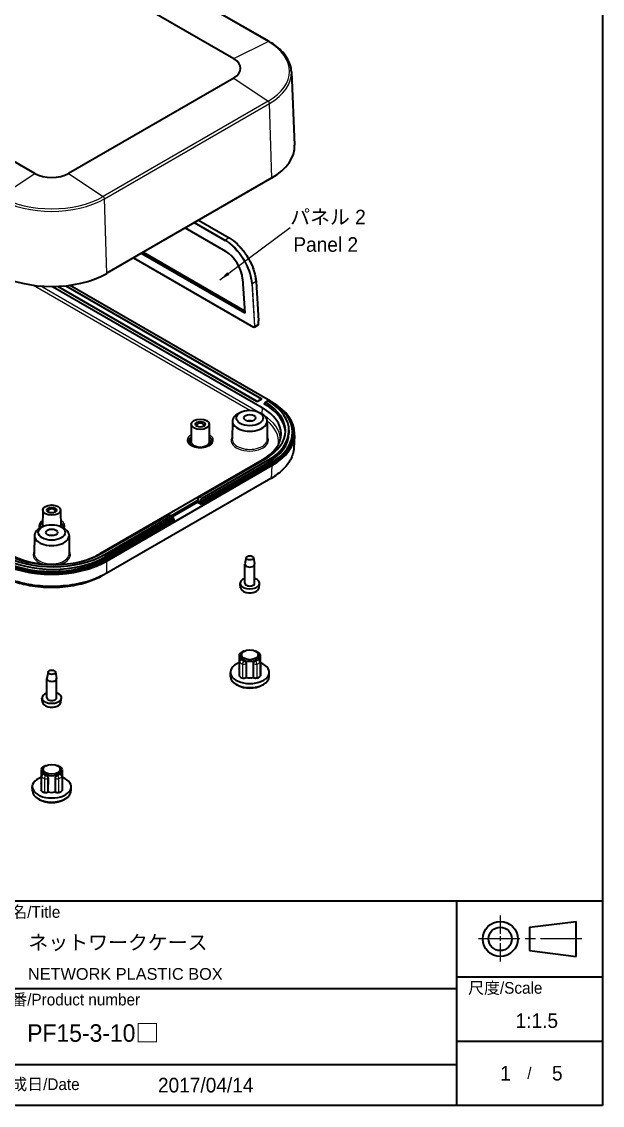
# Model space of a CAD drawing. Header units: millimetres. Extents: x 22 to 2802, y 12 to 434.
# Drawn here: x 459 to 608.2, y 12 to 290.3 of the extents above; entities that cross this region are included whole.
import ezdxf
from ezdxf.enums import TextEntityAlignment as Align

# ---------------------------------------------------------------- set-up
doc = ezdxf.new("R2010")
doc.units = ezdxf.units.MM
doc.header["$LTSCALE"] = 1.5
doc.linetypes.add('CHAIN', pattern=[0.3543, 0.2362, -0.0295, 0.0591, -0.0295])
for name, color, linetype, lineweight in [('Border (ISO)', 7, 'Continuous', 35), ('Symbol (ISO)', 7, 'Continuous', 18), ('Title (ISO)', 7, 'Continuous', 35), ('Visible (ISO)', 7, 'Continuous', 35), ('Visible Narrow (ISO)', 7, 'Continuous', 25)]:
    doc.layers.add(name, color=color, linetype=linetype, lineweight=lineweight)
doc.layers.add('Hatch (ISO)', color=1, linetype='Continuous', lineweight=18, true_color=0xff0000)
doc.styles.add('QCADDimTextStyle', font='txt')
doc.styles.add('textstyle100', font='')
doc.styles.add('textstyle101', font='')
doc.styles.add('textstyle102', font='')
doc.styles.add('textstyle103', font='')
doc.styles.add('textstyle104', font='')
doc.styles.add('textstyle105', font='')
doc.styles.add('textstyle106', font='')
doc.styles.add('textstyle107', font='')
doc.styles.add('textstyle108', font='')
doc.styles.add('textstyle109', font='')
doc.styles.add('textstyle110', font='')
doc.styles.add('textstyle112', font='')
doc.styles.add('textstyle113', font='')
doc.styles.add('textstyle114', font='')
doc.styles.add('textstyle117', font='')
doc.styles.add('textstyle119', font='')
doc.styles.add('textstyle85', font='')
doc.styles.add('textstyle86', font='')
doc.styles.add('textstyle87', font='')
doc.styles.add('textstyle88', font='')
doc.styles.add('textstyle89', font='')
doc.styles.add('textstyle90', font='')
doc.styles.add('textstyle91', font='')
doc.styles.add('textstyle92', font='')
doc.styles.add('textstyle93', font='')
doc.styles.add('textstyle94', font='')
doc.styles.add('textstyle95', font='')
doc.styles.add('textstyle96', font='')
doc.styles.add('textstyle97', font='')
doc.styles.add('textstyle98', font='')
doc.styles.add('textstyle99', font='')
doc.styles.get('textstyle100').set_extended_font_data('MS PGothic')
doc.styles.get('textstyle101').set_extended_font_data('MS PGothic')
doc.styles.get('textstyle102').set_extended_font_data('Arial')
doc.styles.get('textstyle103').set_extended_font_data('MS PGothic')
doc.styles.get('textstyle104').set_extended_font_data('MS PGothic')
doc.styles.get('textstyle105').set_extended_font_data('MS PGothic')
doc.styles.get('textstyle106').set_extended_font_data('MS PGothic')
doc.styles.get('textstyle107').set_extended_font_data('MS PGothic')
doc.styles.get('textstyle108').set_extended_font_data('MS PGothic')
doc.styles.get('textstyle109').set_extended_font_data('MS PGothic')
doc.styles.get('textstyle110').set_extended_font_data('MS PGothic')
doc.styles.get('textstyle112').set_extended_font_data('Arial')
doc.styles.get('textstyle113').set_extended_font_data('MS PGothic')
doc.styles.get('textstyle114').set_extended_font_data('MS PGothic')
doc.styles.get('textstyle117').set_extended_font_data('MS PGothic')
doc.styles.get('textstyle119').set_extended_font_data('MS PGothic')
doc.styles.get('textstyle85').set_extended_font_data('MS PGothic')
doc.styles.get('textstyle86').set_extended_font_data('MS PGothic')
doc.styles.get('textstyle87').set_extended_font_data('MS PGothic')
doc.styles.get('textstyle88').set_extended_font_data('MS PGothic')
doc.styles.get('textstyle89').set_extended_font_data('MS PGothic')
doc.styles.get('textstyle90').set_extended_font_data('MS PGothic')
doc.styles.get('textstyle91').set_extended_font_data('MS PGothic')
doc.styles.get('textstyle92').set_extended_font_data('MS PGothic')
doc.styles.get('textstyle93').set_extended_font_data('MS PGothic')
doc.styles.get('textstyle94').set_extended_font_data('MS PGothic')
doc.styles.get('textstyle95').set_extended_font_data('MS PGothic')
doc.styles.get('textstyle96').set_extended_font_data('MS PGothic')
doc.styles.get('textstyle97').set_extended_font_data('MS PGothic')
doc.styles.get('textstyle98').set_extended_font_data('MS PGothic')
doc.styles.get('textstyle99').set_extended_font_data('MS PGothic')
doc.dimstyles.new('QCADDimStyle', dxfattribs={"dimtxt": 1.8, "dimasz": 1.8, "dimexe": 0.18, "dimexo": 0.0625, "dimgap": 0.09, "dimtad": 1, "dimtoh": 1, "dimdec": 4, "dimzin": 0, "dimdsep": 46, "dimtxsty": 'QCADDimTextStyle', "dimcen": 0.09, "dimadec": 0, "dimazin": 0, "dimtfac": 1, "dimtdec": 4, "dimtofl": 0, "dimtmove": 0, "dimatfit": 3, "dimfxl": 1, "dimtolj": 1, "dimtzin": 0, "dimarcsym": 0})

# ---------------------------------------------------------------- blocks, each defined once
blk = doc.blocks.new('図面枠 tk図枠')
at = {"layer": 'Border (ISO)'}
for p in [(405.5, 289), (14.5, 8)]:
    blk.add_line(p, (405.5, 8), dxfattribs=at)
blk = doc.blocks.new('表題欄 tk表題欄')
at = {"layer": 'Hatch (ISO)'}
h = blk.add_hatch(color=256, dxfattribs=at)
edge = h.paths.add_edge_path(flags=0)
edge.add_arc((95.58, 236.3), 0.596, 270, 360)
edge.add_line((96.17, 236.3), (96.17, 239.71))
edge.add_arc((95.58, 239.71), 0.596, 0, 90)
edge.add_line((95.58, 240.31), (79.14, 240.31))
edge.add_arc((79.14, 239.71), 0.596, 90, 180)
edge.add_line((78.54, 239.71), (78.54, 236.3))
edge.add_arc((79.14, 236.3), 0.596, 180, 270)
edge.add_line((79.14, 235.7), (95.58, 235.7))
edge = h.paths.add_edge_path(flags=0)
edge.add_line((77.84, 239.96), (77.84, 236.05))
edge.add_arc((78.54, 236.05), 0.702, 180, 270)
edge.add_line((78.54, 235.35), (96.17, 235.35))
edge.add_arc((96.17, 236.05), 0.702, 270, 360)
edge.add_line((96.87, 236.05), (96.87, 239.96))
edge.add_arc((96.17, 239.96), 0.702, 0, 90)
edge.add_line((96.17, 240.66), (78.54, 240.66))
edge.add_arc((78.54, 239.96), 0.702, 90, 180)
for points in [[(79.07, 239.15), (79.07, 238.66), (79.92, 238.66), (79.92, 236.66), (80.51, 236.66), (80.51, 238.66), (81.36, 238.66), (81.36, 239.15)], [(85.68, 236.66), (84.94, 237.89), (84.42, 237.32), (84.42, 236.66), (83.9, 236.66), (83.9, 239.15), (84.42, 239.15), (84.42, 238.1), (85.39, 239.15), (86.11, 239.15), (85.32, 238.3), (86.3, 236.66)], [(92.09, 239.15), (92.09, 236.66), (92.61, 236.66), (92.61, 237.66), (93.77, 237.66), (93.77, 236.66), (94.29, 236.66), (94.29, 239.15), (93.77, 239.15), (93.77, 238.15), (92.61, 238.15), (92.61, 239.15)], [(94.84, 239.15), (94.84, 236.66), (95.36, 236.66), (95.36, 239.15)]]:
    blk.add_hatch(color=256, dxfattribs=at).paths.add_polyline_path(points, flags=0)
h = blk.add_hatch(color=256, dxfattribs=at)
h.paths.add_polyline_path([(82.59, 237.71), (81.95, 237.71), (82.27, 238.58)], flags=0)
h.paths.add_polyline_path([(82.78, 237.2), (81.76, 237.2), (81.57, 236.66), (80.95, 236.66), (81.86, 239.15), (82.68, 239.15), (83.59, 236.66), (82.98, 236.66)], flags=0)
h = blk.add_hatch(color=256, dxfattribs=at)
h.paths.add_polyline_path([(87.53, 237.71), (88.16, 237.71), (87.85, 238.58)], flags=0)
h.paths.add_polyline_path([(87.14, 236.66), (87.34, 237.2), (88.35, 237.2), (88.55, 236.66), (89.17, 236.66), (88.25, 239.15), (87.44, 239.15), (86.52, 236.66)], flags=0)
h = blk.add_hatch(color=256, dxfattribs=at)
edge = h.paths.add_edge_path(flags=0)
edge.add_arc((90.52, 237.9), 1.27, 38.5505, 336.582)
edge.add_line((91.69, 237.4), (91.17, 237.62))
edge.add_ellipse((90.52, 237.9), major_axis=(0, -0.8), ratio=0.867347, start_angle=-231.4495, end_angle=66.582, ccw=False)
edge.add_line((91.09, 238.36), (91.52, 238.7))
at = {"layer": 'Title (ISO)'}
for p, q in [((74.71, 244.05), (255.71, 244.05)), ((74.71, 209.05), (74.71, 244.05)), ((149.71, 244.05), (149.71, 209.05)), ((230.71, 244.05), (230.71, 209.05)), ((255.71, 244.05), (255.71, 209.05)), ((243.21, 239.55), (251.21, 240.55)), ((243.21, 239.55), (243.21, 235.55)), ((251.21, 234.55), (251.21, 240.55)), ((243.21, 235.55), (251.21, 234.55)), ((230.71, 231.05), (255.71, 231.05)), ((74.71, 229.05), (230.71, 229.05)), ((99.71, 229.05), (99.71, 209.05)), ((124.71, 229.05), (124.71, 209.05)), ((230.71, 220.05), (255.71, 220.05)), ((149.71, 216.05), (230.71, 216.05)), ((255.71, 209.05), (74.71, 209.05))]:
    blk.add_line(p, q, dxfattribs=at)
at = {"layer": 'Title (ISO)', "color": 4, "linetype": 'CHAIN', "lineweight": 18, "ltscale": 8.88956, "true_color": 0x00ffff}
blk.add_line((238.21, 241.55), (238.21, 233.55), dxfattribs=at)
at = {"layer": 'Title (ISO)', "color": 4, "linetype": 'CHAIN', "lineweight": 18, "ltscale": 20.001633, "true_color": 0x00ffff}
blk.add_line((252.21, 237.55), (234.21, 237.55), dxfattribs=at)
at = {"layer": 'Title (ISO)'}
for radius in [3, 2]:
    blk.add_circle((238.21, 237.55), radius, dxfattribs=at)
at = {"layer": 'Title (ISO)', "color": 1, "true_color": 0xff0000, "char_height": 2, "line_spacing_factor": 1.5}
for s, insert, attachment_point, style in [('\\fＭＳ Ｐゴシック|b0|i0;\\H2.0000;品名/Title', (151.71, 242.05), 4, 'textstyle85'), ('\\fＭＳ Ｐゴシック|b0|i0;\\H2.0000;尺度/Scale', (232.71, 229.05), 4, 'textstyle91'), ('\\fＭＳ Ｐゴシック|b0|i0;\\H2.0000;承認/Approved', (87.21, 227.05), 5, 'textstyle87'), ('\\fＭＳ Ｐゴシック|b0|i0;\\H2.0000;検図/Checked', (112.21, 227.05), 5, 'textstyle88'), ('\\fＭＳ Ｐゴシック|b0|i0;\\H2.0000;製図/Created', (137.21, 227.05), 5, 'textstyle89'), ('\\fＭＳ Ｐゴシック|b0|i0;\\H2.0000;型番/Product number', (151.71, 227.05), 4, 'textstyle86'), ('\\fＭＳ Ｐゴシック|b0|i0;\\H2.0000;作成日/Date', (151.71, 212.55), 4, 'textstyle92')]:
    blk.add_mtext(s, dxfattribs=dict(at, insert=insert, attachment_point=attachment_point, style=style))
at = {"layer": 'Title (ISO)', "color": 7, "line_spacing_factor": 1.5}
for s, insert, char_height, attachment_point, style in [('株式会社タカチ電機工業', (99.87, 238.05), 2.5, 4, 'textstyle90'), ('\\fArial|b0|i0;\\H1.4986;TAKACHI ELECTRONICS ENCLOSURE CO., LTD.', (99.87, 232.05), 1.4986, 4, 'textstyle93'), ('\\fＭＳ Ｐゴシック|b0|i0;\\H2.0000;/', (243.21, 214.55), 2, 5, 'textstyle94')]:
    blk.add_mtext(s, dxfattribs=dict(at, insert=insert, char_height=char_height, attachment_point=attachment_point, style=style))
at = {"layer": 'Title (ISO)', "color": 7}
for tag, height, style, p in [('<品名>', 2.5, 'textstyle95', (157.37, 236.95)), ('<Title>', 2, 'textstyle102', (157.28, 231.55)), ('<型番>', 3, 'textstyle96', (157.16, 221.43))]:
    blk.add_attdef(tag, text='', height=height, dxfattribs=dict(at, style=style)).set_placement(p, align=Align.MIDDLE_LEFT)
for tag, style, p in [('<尺度>', 'textstyle97', (244.48, 223.55)), ('<承認>', 'textstyle101', (87.21, 217.05)), ('<検図>', 'textstyle99', (110.43, 216.94)), ('<製図>', 'textstyle100', (135.72, 216.87)), ('<ページ_No.>', 'textstyle103', (239.11, 214.55)), ('<総ページ数>', 'textstyle104', (247.99, 214.55)), ('作成日', 'textstyle98', (187.75, 212.51))]:
    blk.add_attdef(tag, text='', height=2.5, dxfattribs=dict(at, style=style)).set_placement(p, align=Align.MIDDLE_CENTER)

msp = doc.modelspace()

# ---------------------------------------------------------------- linework, layer by layer
at = {"layer": 'Visible (ISO)'}
for p, q in [((522.62, 285.23), (444.84, 330.14)), ((435.72, 325.78), (513.5, 280.87)), ((462.38, 251.36), (384.6, 296.27)), ((513.5, 275.85), (471.07, 251.36)), ((528.34, 277.46), (529.15, 258.64)), ((523.29, 250.19), (480.87, 225.7)), ((501.06, 237.36), (511.37, 231.4)), ((504.47, 239.32), (512.33, 234.79)), ((490.27, 231.13), (516.29, 216.1)), ((487.77, 229.68), (518.57, 211.9)), ((516.33, 215.47), (489.74, 230.82)), ((515.79, 224.26), (516.33, 215.47)), ((519.24, 223.61), (519.86, 213.53)), ((466.93, 222.32), (520.83, 191.2)), ((519.44, 192.81), (468.28, 222.35)), ((470.34, 222.51), (520.61, 193.49)), ((522.94, 192.83), (471.34, 222.63)), ((518.87, 211.88), (519.76, 212.43)), ((519.89, 212.71), (519.86, 213.53)), ((520.61, 193.41), (519.58, 192.81)), ((521.46, 192.06), (521.46, 192.3)), ((521.53, 192.02), (521.46, 192.06)), ((522.2, 192.9), (521.56, 192.53)), ((522.94, 192.83), (523.3, 192.63)), ((515.21, 189.96), (514.5, 189.56)), ((520.06, 189.96), (520.77, 189.56)), ((502.61, 186.92), (502.58, 182.53)), ((507.21, 186.92), (507.24, 182.53)), ((513.18, 187.74), (513.15, 183.09)), ((522.09, 187.74), (522.12, 183.09)), ((527.7, 185.32), (527.7, 184.67)), ((528.65, 184.47), (528.65, 184.87)), ((529.15, 184.06), (528.95, 180.8)), ((520.83, 177.73), (479.09, 153.64)), ((523.3, 176.31), (480.86, 151.8)), ((504.7, 168.26), (521.53, 177.97)), ((522.16, 176.95), (504.84, 166.95)), ((505.26, 166.71), (522.94, 176.91)), ((522.94, 176.5), (505.26, 166.3)), ((522.16, 177.61), (505.33, 167.89)), ((523.08, 173.02), (480.88, 148.66)), ((497.41, 163.4), (504.2, 167.32)), ((504.2, 167.32), (504.2, 167.4)), ((504.2, 167.32), (504.2, 166.91)), ((504.84, 167.03), (504.84, 166.95)), ((464.43, 164.87), (464.4, 160.62)), ((469.03, 164.87), (469.05, 160.62)), ((504.2, 166.91), (497.72, 163.17)), ((505.26, 166.3), (504.2, 166.91)), ((504.84, 166.95), (505.26, 166.71)), ((505.26, 166.71), (505.26, 166.3)), ((479.81, 153.89), (496.64, 163.6)), ((497.27, 163.24), (480.44, 153.52)), ((497.77, 162.87), (480.44, 152.87)), ((480.51, 152.42), (498.19, 162.62)), ((498.19, 162.22), (480.51, 152.01)), ((497.62, 163.27), (496.99, 163.64)), ((497.77, 162.87), (497.77, 162.95)), ((498.19, 162.62), (497.77, 162.87)), ((498.19, 162.22), (498.19, 162.62)), ((464.3, 160.57), (463.59, 160.17)), ((469.15, 160.57), (469.86, 160.17)), ((462.27, 158.35), (462.24, 153.69)), ((471.18, 158.35), (471.21, 153.69)), ((516.39, 146.09), (516.39, 150.99)), ((516.7, 152.68), (516.4, 151.07)), ((518.57, 152.68), (518.88, 151.07)), ((518.89, 146.09), (518.89, 150.99)), ((515.26, 144.93), (515.14, 146)), ((520.02, 144.93), (520.13, 146)), ((516.11, 128.61), (515.9, 128.49)), ((519.17, 128.61), (519.38, 128.49)), ((514.95, 127.7), (514.93, 124.11)), ((514.95, 125.95), (514.93, 122.35)), ((515.17, 127.48), (515.16, 126.4)), ((515.45, 126.54), (515.41, 126.53)), ((516.69, 125.5), (516.68, 121.89)), ((518.59, 121.89), (518.59, 125.5)), ((519.82, 126.54), (519.86, 126.53)), ((520.11, 127.48), (520.12, 126.4)), ((520.32, 127.7), (520.35, 124.11)), ((520.32, 125.95), (520.35, 122.35)), ((465.79, 123.29), (465.48, 121.67)), ((467.66, 123.29), (467.97, 121.67)), ((512.66, 122.13), (512.64, 123.19)), ((522.61, 122.13), (522.64, 123.19)), ((465.48, 116.7), (465.48, 121.6)), ((467.98, 116.7), (467.98, 121.6)), ((514.53, 119.9), (514.18, 120.1)), ((516.68, 121.89), (516.67, 121.88)), ((518.61, 121.88), (518.59, 121.89)), ((520.74, 119.9), (521.09, 120.1)), ((464.35, 115.54), (464.23, 116.61)), ((469.11, 115.54), (469.22, 116.61)), ((464.04, 98.3), (464.02, 94.71)), ((464.25, 98.09), (464.25, 97.01)), ((465.2, 99.22), (464.99, 99.1)), ((468.25, 99.22), (468.47, 99.1)), ((469.2, 98.09), (469.21, 97.01)), ((469.41, 98.3), (469.43, 94.71)), ((464.04, 96.56), (464.02, 92.96)), ((464.54, 97.15), (464.5, 97.14)), ((465.78, 96.11), (465.77, 92.5)), ((467.68, 92.5), (467.67, 96.11)), ((468.91, 97.15), (468.95, 97.14)), ((469.41, 96.56), (469.43, 92.96)), ((461.75, 92.74), (461.73, 93.8)), ((465.77, 92.5), (465.76, 92.49)), ((467.69, 92.49), (467.68, 92.5)), ((471.7, 92.74), (471.73, 93.8)), ((463.62, 90.51), (463.27, 90.71)), ((469.83, 90.51), (470.18, 90.71))]:
    msp.add_line(p, q, dxfattribs=at)
for centre, radius, start, end in [((517.64, 147.64), 4, 259.4684, 280.5316), ((515.55, 127.69), 0.6, 128.5095, 179.6504), ((516.12, 128.03), 0.6, 88.7856, 112.7295), ((519.15, 128.03), 0.6, 67.2705, 91.2144), ((519.72, 127.69), 0.6, 0.3496, 51.4905), ((515.55, 125.95), 0.6, 103.4495, 179.6515), ((519.72, 125.95), 0.6, 0.3485, 76.5505), ((466.73, 118.25), 4, 259.4684, 280.5316), ((464.64, 98.3), 0.6, 128.5095, 179.6504), ((465.21, 98.63), 0.6, 88.7856, 112.7295), ((468.24, 98.63), 0.6, 67.2705, 91.2144), ((468.81, 98.3), 0.6, 0.3496, 51.4905), ((464.64, 96.55), 0.6, 103.4495, 179.6515), ((468.81, 96.55), 0.6, 0.3485, 76.5505)]:
    msp.add_arc(centre, radius, start, end, dxfattribs=at)
for centre, major_axis, ratio, start_param, end_param in [((509.15, 278.36), (6.14, 0), 0.57735, 5.497787, 7.068583), ((509.15, 258.36), (20, 0), 0.57735, 5.497787, 6.307881), ((466.73, 253.87), (-6.14, 0), 0.57735, 0.785398, 2.356194), ((511.52, 226.55), (3.18, -5.15), 0.556849, 0.804426, 2.33934), ((466.73, 233.86), (-20, 0), 0.57735, 0.785398, 2.356194), ((519.76, 213.53), (-0.0999, -0.0046), 0.566247, 2.328943, 3.150293), ((519.51, 192.86), (0.1, 0), 0.57735, 3.926991, 5.497787), ((520.54, 193.45), (0.1, 0), 0.57735, 5.497787, 7.068583), ((521.81, 192.1), (-0.25, 0.433), 0.57735, 0.141897, 0.785398), ((508.8, 185.32), (18, 0), 0.57735, 5.497787, 7.046359), ((508.8, 185.32), (18.9, 0), 0.57735, 5.497787, 7.047418), ((509.15, 184.87), (19.5, 0), 0.57735, 5.497787, 7.068583), ((509.14, 184.47), (20.02, 0), 0.576647, 5.498396, 7.067974), ((517.64, 187.73), (-4.46, 0), 0.57735, 5.492524, 10.21544), ((509.14, 184.47), (16.52, 0), 0.576647, 5.498396, 7.067974), ((508.8, 184.67), (18, 0), 0.57735, 0.031432, 0.785398), ((504.91, 186.67), (-0.95, 0), 0.57735, 2.503757, 6.921021), ((517.64, 186.92), (1.5, 0), 0.57735, 1.230959, 1.910633), ((508.8, 184.67), (18.9, 0), 0.57735, 5.497787, 6.283185), ((509.15, 184.47), (19.5, 0), 0.57735, 5.497787, 6.283185), ((504.91, 182.22), (-2.68, 0), 0.57735, 5.76276, 6.645404), ((504.91, 182.22), (2.68, 0), 0.57735, 5.920966, 6.80361), ((504.7, 167.69), (-0.35, -0.606), 0.57735, 3.926991, 5.497787), ((505.33, 167.32), (0.35, 0.606), 0.57735, 0.785398, 2.356194), ((466.73, 164.62), (-0.95, 0), 0.57735, 2.503757, 6.921021), ((496.64, 163.03), (0.35, 0.606), 0.57735, 0, 0.785398), ((497.27, 162.67), (0.35, 0.606), 0.57735, 5.497787, 7.068583), ((466.73, 158.34), (-4.46, 0), 0.57735, 5.492524, 10.21544), ((466.73, 160.17), (-2.68, 0), 0.57735, 5.76276, 6.104617), ((466.73, 160.17), (2.68, 0), 0.57735, 0.178568, 0.520425), ((466.73, 157.52), (1.5, 0), 0.57735, 1.230959, 1.910633), ((467.08, 161.24), (-18.9, 0), 0.57735, 0.806564, 2.356194), ((467.08, 161.24), (18, 0), 0.57735, 3.949215, 5.497787), ((467.43, 160.39), (16.5, 0), 0.578054, 3.9276, 4.730747), ((467.43, 160.39), (16.5, 0), 0.578054, 5.153791, 5.497178), ((466.73, 159.98), (-20, 0), 0.578054, 0.786007, 2.355586), ((466.73, 160.38), (-19.5, 0), 0.57735, 0.785398, 2.356194), ((466.73, 159.97), (-19.5, 0), 0.57735, 0.785398, 2.356194), ((467.08, 160.58), (-18.9, 0), 0.57735, 0.785398, 2.356194), ((517.64, 150.99), (-1.25, 0), 0.57735, 6.173363, 9.5346), ((517.64, 146.09), (-2.5, 0), 0.57735, 5.235988, 10.471976), ((517.64, 145.02), (-2.39, 0), 0.57735, 0.061903, 3.079689), ((517.64, 146.09), (-1.25, 0), 0.57735, 0, 3.141593), ((517.64, 127.47), (-2.47, 0), 0.57735, 5.492524, 10.21544), ((517.64, 123.23), (5, 0), 0.57735, 2.140802, 7.283976), ((517.64, 127.31), (2.47, 0), 0.57735, 3.779275, 4.074707), ((517.64, 127.31), (2.47, 0), 0.57735, 5.350071, 5.645503), ((466.73, 121.6), (-1.25, 0), 0.57735, 6.173363, 9.5346), ((517.64, 122.17), (4.98, 0), 0.57735, 3.153936, 6.270842), ((517.64, 121.76), (4.47, 0), 0.57735, 3.944757, 5.480021), ((517.64, 123.23), (-3.2, 0), 0.57735, 0.625567, 0.94523), ((517.64, 123.23), (-2.5, 0), 0.57735, 1.178097, 1.963495), ((517.64, 123.23), (-3.2, 0), 0.57735, 2.196363, 2.516026), ((466.73, 116.7), (-2.5, 0), 0.57735, 5.235988, 10.471976), ((466.73, 115.63), (-2.39, 0), 0.57735, 0.061903, 3.079689), ((466.73, 116.7), (-1.25, 0), 0.57735, 0, 3.141593), ((466.73, 98.08), (-2.47, 0), 0.57735, 5.492524, 10.21544), ((466.73, 93.83), (5, 0), 0.57735, 2.140802, 7.283976), ((466.73, 97.92), (2.47, 0), 0.57735, 3.779275, 4.074707), ((466.73, 97.92), (2.47, 0), 0.57735, 5.350071, 5.645503), ((466.73, 92.77), (4.98, 0), 0.57735, 3.153936, 6.270842), ((466.73, 93.83), (-3.2, 0), 0.57735, 0.625567, 0.94523), ((466.73, 93.83), (-2.5, 0), 0.57735, 1.178097, 1.963495), ((466.73, 93.83), (-3.2, 0), 0.57735, 2.196363, 2.516026), ((466.73, 92.36), (4.47, 0), 0.57735, 3.944757, 5.480021)]:
    msp.add_ellipse(centre, major_axis=major_axis, ratio=ratio, start_param=start_param, end_param=end_param, dxfattribs=at)
for centre, major_axis in [((517.64, 188.55), (-3.45, 0)), ((517.64, 188.55), (-1.5, 0)), ((504.91, 186.92), (-2.3, 0)), ((504.91, 186.92), (-1.25, 0)), ((466.73, 164.87), (-2.3, 0)), ((466.73, 164.87), (-1.25, 0)), ((466.73, 159.15), (-3.45, 0)), ((466.73, 159.15), (-1.5, 0)), ((517.64, 152.62), (0.94, 0)), ((517.64, 127.72), (2.17, 0)), ((466.73, 123.23), (0.94, 0)), ((466.73, 98.33), (2.17, 0))]:
    msp.add_ellipse(centre, major_axis=major_axis, ratio=0.57735, dxfattribs=at)
for points, knots in [([(528.34, 277.46), (528.32, 278.05), (528.21, 278.64), (527.85, 279.79), (527.6, 280.36), (526.95, 281.46), (526.56, 281.99), (525.64, 283.01), (525.11, 283.49), (523.95, 284.41), (523.31, 284.83), (522.62, 285.23)], [0.8100934, 0.8100934, 0.8100934, 0.8100934, 0.962234, 0.962234, 1.1143746, 1.1143746, 1.2665152, 1.2665152, 1.4186557, 1.4186557, 1.5707963, 1.5707963, 1.5707963, 1.5707963]), ([(512.33, 234.79), (513.01, 234.39), (513.7, 233.87), (515.02, 232.65), (515.66, 231.94), (516.8, 230.4), (517.32, 229.57), (518.18, 227.86), (518.53, 226.98), (519.04, 225.25), (519.19, 224.4), (519.24, 223.61)], [4.712389, 4.712389, 4.712389, 4.712389, 5.019372, 5.019372, 5.326355, 5.326355, 5.633338, 5.633338, 5.94032, 5.94032, 6.247303, 6.247303, 6.247303, 6.247303]), ([(518.87, 211.88), (518.85, 211.87), (518.83, 211.86), (518.79, 211.85), (518.77, 211.85), (518.73, 211.85), (518.71, 211.85), (518.67, 211.86), (518.65, 211.86), (518.61, 211.88), (518.59, 211.89), (518.57, 211.9)], [0.7685436, 0.7685436, 0.7685436, 0.7685436, 0.9289941, 0.9289941, 1.0894447, 1.0894447, 1.2498952, 1.2498952, 1.4103458, 1.4103458, 1.5707963, 1.5707963, 1.5707963, 1.5707963]), ([(519.76, 212.43), (519.78, 212.44), (519.79, 212.45), (519.82, 212.49), (519.84, 212.5), (519.86, 212.54), (519.86, 212.56), (519.88, 212.6), (519.88, 212.62), (519.89, 212.67), (519.89, 212.69), (519.89, 212.71)], [0.8022527, 0.8022527, 0.8022527, 0.8022527, 0.9631379, 0.9631379, 1.124023, 1.124023, 1.2849081, 1.2849081, 1.4457932, 1.4457932, 1.6066784, 1.6066784, 1.6066784, 1.6066784]), ([(521.81, 192.51), (521.76, 192.53), (521.72, 192.55), (521.63, 192.56), (521.59, 192.55), (521.55, 192.53), (521.54, 192.52), (521.53, 192.51)], [0.07536075, 0.07536075, 0.07536075, 0.07536075, 0.0941965, 0.0941965, 0.11303226, 0.11303226, 0.11997942, 0.11997942, 0.11997942, 0.11997942]), ([(522.2, 192.9), (522.2, 192.9), (522.2, 192.9), (522.23, 192.92), (522.27, 192.93), (522.35, 192.92), (522.4, 192.9), (522.44, 192.87)], [-0.11303036, -0.11303036, -0.11303036, -0.11303036, -0.11302981, -0.11302981, -0.09419419, -0.09419419, -0.07535857, -0.07535857, -0.07535857, -0.07535857]), ([(507.96, 182.59), (507.96, 182.4), (507.9, 182.2), (507.64, 181.85), (507.47, 181.7), (507.06, 181.43), (506.82, 181.31), (506.28, 181.12), (505.98, 181.05), (505.35, 180.96), (505.02, 180.94), (504.37, 180.97), (504.05, 181.01), (503.45, 181.15), (503.17, 181.24), (502.68, 181.47), (502.47, 181.61), (502.15, 181.89), (502.03, 182.04), (501.89, 182.32), (501.86, 182.46), (501.86, 182.59)], [5.497787, 5.497787, 5.497787, 5.497787, 5.89999, 5.89999, 6.219338, 6.219338, 6.522781, 6.522781, 6.828196, 6.828196, 7.136202, 7.136202, 7.44483, 7.44483, 7.751879, 7.751879, 8.055928, 8.055928, 8.361748, 8.361748, 8.63938, 8.63938, 8.63938, 8.63938]), ([(528.95, 180.8), (528.89, 179.78), (528.59, 178.76), (527.59, 176.89), (526.92, 176.03), (525.25, 174.43), (524.25, 173.7), (523.11, 173.04)], [0.0347783, 0.0347783, 0.0347783, 0.0347783, 0.2988986, 0.2988986, 0.5418439, 0.5418439, 0.7830483, 0.7830483, 0.7830483, 0.7830483]), ([(523.11, 173.04), (523.1, 173.04), (523.1, 173.03), (523.09, 173.03), (523.09, 173.03), (523.08, 173.02)], [0.7830483, 0.7830483, 0.7830483, 0.7830483, 0.783918738, 0.783918738, 0.784789176, 0.784789176, 0.784789176, 0.784789176]), ([(480.86, 148.65), (478.57, 147.33), (475.72, 146.33), (470.72, 145.44), (468.72, 145.27), (466.73, 145.27), (464.73, 145.27), (462.73, 145.44), (459.27, 146.06), (457.78, 146.45), (455.01, 147.41), (453.73, 147.99), (452.59, 148.65)], [-0.783048, -0.783048, -0.783048, -0.783048, -0.298899, -0.298899, 0, 0, 0, 0.298899, 0.298899, 0.541844, 0.541844, 0.783048, 0.783048, 0.783048, 0.783048]), ([(453.81, 147.98), (454.77, 147.47), (455.81, 147.02), (458.25, 146.17), (459.66, 145.81), (462.94, 145.22), (464.83, 145.06), (466.73, 145.06), (468.62, 145.06), (470.51, 145.22), (475.03, 146.03), (477.55, 146.87), (479.64, 147.98)], [-0.747244, -0.747244, -0.747244, -0.747244, -0.541844, -0.541844, -0.298899, -0.298899, 0, 0, 0, 0.298899, 0.298899, 0.747244, 0.747244, 0.747244, 0.747244]), ([(480.88, 148.66), (480.88, 148.66), (480.88, 148.66), (480.87, 148.65), (480.86, 148.65), (480.86, 148.65)], [-0.784789176, -0.784789176, -0.784789176, -0.784789176, -0.783918738, -0.783918738, -0.7830483, -0.7830483, -0.7830483, -0.7830483]), ([(515.18, 128.16), (515.22, 128.2), (515.26, 128.23), (515.35, 128.29), (515.4, 128.32), (515.49, 128.38), (515.54, 128.41), (515.64, 128.46), (515.69, 128.48), (515.79, 128.53), (515.84, 128.56), (515.89, 128.58)], [6.1254761, 6.1254761, 6.1254761, 6.1254761, 6.1885598, 6.1885598, 6.2516435, 6.2516435, 6.3147272, 6.3147272, 6.3778109, 6.3778109, 6.4408946, 6.4408946, 6.4408946, 6.4408946]), ([(519.38, 128.58), (519.44, 128.56), (519.49, 128.53), (519.59, 128.48), (519.64, 128.46), (519.74, 128.41), (519.78, 128.38), (519.88, 128.32), (519.92, 128.29), (520.01, 128.23), (520.06, 128.2), (520.1, 128.16)], [1.4130871, 1.4130871, 1.4130871, 1.4130871, 1.4761708, 1.4761708, 1.5392545, 1.5392545, 1.6023382, 1.6023382, 1.6654219, 1.6654219, 1.7285056, 1.7285056, 1.7285056, 1.7285056]), ([(515.45, 126.54), (515.47, 126.54), (515.49, 126.54), (515.56, 126.52), (515.6, 126.5), (515.65, 126.46), (515.65, 126.46), (515.65, 126.46)], [0.23787592, 0.23787592, 0.23787592, 0.23787592, 0.25291393, 0.25291393, 0.27578916, 0.27578916, 0.27586758, 0.27586758, 0.27586758, 0.27586758]), ([(516.17, 126.16), (516.17, 126.16), (516.17, 126.16), (516.23, 126.14), (516.29, 126.1), (516.42, 126), (516.48, 125.95), (516.58, 125.83), (516.62, 125.77), (516.68, 125.63), (516.69, 125.56), (516.69, 125.5)], [-0.09100643, -0.09100643, -0.09100643, -0.09100643, -0.09092801, -0.09092801, -0.06805278, -0.06805278, -0.04517754, -0.04517754, -0.02258877, -0.02258877, 0, 0, 0, 0]), ([(518.59, 125.5), (518.59, 125.56), (518.6, 125.63), (518.66, 125.77), (518.7, 125.83), (518.79, 125.95), (518.85, 126), (518.98, 126.1), (519.05, 126.14), (519.11, 126.16), (519.11, 126.16), (519.11, 126.16)], [0.18486115, 0.18486115, 0.18486115, 0.18486115, 0.20744992, 0.20744992, 0.2300387, 0.2300387, 0.25291393, 0.25291393, 0.27578916, 0.27578916, 0.27586758, 0.27586758, 0.27586758, 0.27586758]), ([(519.63, 126.46), (519.63, 126.46), (519.63, 126.46), (519.67, 126.5), (519.72, 126.52), (519.78, 126.54), (519.8, 126.54), (519.82, 126.54)], [-0.09100643, -0.09100643, -0.09100643, -0.09100643, -0.09092801, -0.09092801, -0.06805278, -0.06805278, -0.05301477, -0.05301477, -0.05301477, -0.05301477]), ([(514.94, 124.04), (514.93, 124.06), (514.93, 124.08), (514.93, 124.11), (514.93, 124.11), (514.93, 124.11)], [0.05974385, 0.05974385, 0.05974385, 0.05974385, 0.07031726, 0.07031726, 0.07111897, 0.07111897, 0.07111897, 0.07111897]), ([(520.35, 124.11), (520.35, 124.09), (520.34, 124.07), (520.34, 124.05), (520.34, 124.05), (520.34, 124.04)], [0.03744322, 0.03744322, 0.03744322, 0.03744322, 0.04687676, 0.04687676, 0.04881434, 0.04881434, 0.04881434, 0.04881434]), ([(515.04, 122.15), (515, 122.18), (514.97, 122.22), (514.94, 122.3), (514.93, 122.32), (514.93, 122.35)], [0, 0, 0, 0, 0.02343837, 0.02343837, 0.03786697, 0.03786697, 0.03786697, 0.03786697]), ([(516.67, 121.88), (516.64, 121.84), (516.6, 121.8), (516.49, 121.74), (516.42, 121.71), (516.28, 121.67), (516.2, 121.67), (516.06, 121.66), (515.99, 121.67), (515.87, 121.69), (515.82, 121.71), (515.76, 121.73)], [0, 0, 0, 0, 0.0234393, 0.0234393, 0.0468785, 0.0468785, 0.0703173, 0.0703173, 0.0894192, 0.0894192, 0.1085211, 0.1085211, 0.1085211, 0.1085211]), ([(519.51, 121.73), (519.45, 121.7), (519.38, 121.69), (519.22, 121.66), (519.15, 121.66), (518.99, 121.68), (518.92, 121.69), (518.8, 121.73), (518.75, 121.76), (518.66, 121.81), (518.63, 121.84), (518.61, 121.88)], [0, 0, 0, 0, 0.0234384, 0.0234384, 0.0468768, 0.0468768, 0.0703154, 0.0703154, 0.0894182, 0.0894182, 0.108521, 0.108521, 0.108521, 0.108521]), ([(520.35, 122.35), (520.35, 122.31), (520.34, 122.28), (520.3, 122.21), (520.27, 122.18), (520.23, 122.15)], [0.07069695, 0.07069695, 0.07069695, 0.07069695, 0.08941916, 0.08941916, 0.10852105, 0.10852105, 0.10852105, 0.10852105]), ([(464.27, 98.77), (464.31, 98.8), (464.35, 98.84), (464.44, 98.9), (464.49, 98.93), (464.58, 98.99), (464.63, 99.01), (464.73, 99.07), (464.78, 99.09), (464.88, 99.14), (464.93, 99.16), (464.98, 99.18)], [6.1254761, 6.1254761, 6.1254761, 6.1254761, 6.1885598, 6.1885598, 6.2516435, 6.2516435, 6.3147272, 6.3147272, 6.3778109, 6.3778109, 6.4408946, 6.4408946, 6.4408946, 6.4408946]), ([(468.47, 99.18), (468.52, 99.16), (468.58, 99.14), (468.68, 99.09), (468.73, 99.07), (468.82, 99.01), (468.87, 98.99), (468.97, 98.93), (469.01, 98.9), (469.1, 98.84), (469.14, 98.8), (469.19, 98.77)], [1.4130871, 1.4130871, 1.4130871, 1.4130871, 1.4761708, 1.4761708, 1.5392545, 1.5392545, 1.6023382, 1.6023382, 1.6654219, 1.6654219, 1.7285056, 1.7285056, 1.7285056, 1.7285056]), ([(464.03, 94.65), (464.02, 94.67), (464.02, 94.69), (464.02, 94.71), (464.02, 94.71), (464.02, 94.71)], [0.05974385, 0.05974385, 0.05974385, 0.05974385, 0.07031726, 0.07031726, 0.07111897, 0.07111897, 0.07111897, 0.07111897]), ([(464.54, 97.15), (464.56, 97.15), (464.58, 97.15), (464.65, 97.13), (464.69, 97.1), (464.74, 97.07), (464.74, 97.07), (464.74, 97.07)], [0.23787592, 0.23787592, 0.23787592, 0.23787592, 0.25291393, 0.25291393, 0.27578916, 0.27578916, 0.27586758, 0.27586758, 0.27586758, 0.27586758]), ([(465.25, 96.77), (465.25, 96.77), (465.25, 96.77), (465.32, 96.74), (465.38, 96.7), (465.51, 96.61), (465.57, 96.55), (465.67, 96.44), (465.71, 96.37), (465.76, 96.24), (465.78, 96.17), (465.78, 96.11)], [-0.09100643, -0.09100643, -0.09100643, -0.09100643, -0.09092801, -0.09092801, -0.06805278, -0.06805278, -0.04517754, -0.04517754, -0.02258877, -0.02258877, 0, 0, 0, 0]), ([(467.67, 96.11), (467.67, 96.17), (467.69, 96.24), (467.74, 96.37), (467.79, 96.44), (467.88, 96.55), (467.94, 96.61), (468.07, 96.7), (468.14, 96.74), (468.2, 96.77), (468.2, 96.77), (468.2, 96.77)], [0.18486115, 0.18486115, 0.18486115, 0.18486115, 0.20744992, 0.20744992, 0.2300387, 0.2300387, 0.25291393, 0.25291393, 0.27578916, 0.27578916, 0.27586758, 0.27586758, 0.27586758, 0.27586758]), ([(468.71, 97.07), (468.71, 97.07), (468.71, 97.07), (468.76, 97.1), (468.81, 97.13), (468.87, 97.15), (468.89, 97.15), (468.91, 97.15)], [-0.09100643, -0.09100643, -0.09100643, -0.09100643, -0.09092801, -0.09092801, -0.06805278, -0.06805278, -0.05301477, -0.05301477, -0.05301477, -0.05301477]), ([(469.43, 94.71), (469.43, 94.7), (469.43, 94.68), (469.43, 94.66), (469.42, 94.65), (469.42, 94.65)], [0.03744322, 0.03744322, 0.03744322, 0.03744322, 0.04687676, 0.04687676, 0.04881434, 0.04881434, 0.04881434, 0.04881434]), ([(464.13, 92.75), (464.09, 92.79), (464.05, 92.83), (464.02, 92.9), (464.02, 92.93), (464.02, 92.96)], [0, 0, 0, 0, 0.02343837, 0.02343837, 0.03786697, 0.03786697, 0.03786697, 0.03786697]), ([(465.76, 92.49), (465.73, 92.44), (465.68, 92.41), (465.57, 92.34), (465.51, 92.32), (465.37, 92.28), (465.29, 92.27), (465.15, 92.27), (465.08, 92.28), (464.96, 92.3), (464.9, 92.32), (464.85, 92.34)], [0, 0, 0, 0, 0.0234393, 0.0234393, 0.0468785, 0.0468785, 0.0703173, 0.0703173, 0.0894192, 0.0894192, 0.1085211, 0.1085211, 0.1085211, 0.1085211]), ([(468.6, 92.34), (468.54, 92.31), (468.47, 92.29), (468.31, 92.27), (468.23, 92.27), (468.08, 92.28), (468.01, 92.3), (467.88, 92.34), (467.84, 92.36), (467.75, 92.42), (467.72, 92.45), (467.69, 92.49)], [0, 0, 0, 0, 0.0234384, 0.0234384, 0.0468768, 0.0468768, 0.0703154, 0.0703154, 0.0894182, 0.0894182, 0.108521, 0.108521, 0.108521, 0.108521]), ([(469.43, 92.96), (469.43, 92.92), (469.42, 92.88), (469.39, 92.82), (469.36, 92.78), (469.32, 92.75)], [0.07069695, 0.07069695, 0.07069695, 0.07069695, 0.08941916, 0.08941916, 0.10852105, 0.10852105, 0.10852105, 0.10852105])]:
    msp.add_open_spline(points, degree=3, knots=knots, dxfattribs=at)
for points in [[(463.73, 160.24), (463.69, 160.35), (463.68, 160.44), (463.68, 160.54)], [(469.78, 160.54), (469.78, 160.44), (469.76, 160.35), (469.72, 160.24)], [(480.32, 148.35), (480.09, 148.23), (479.86, 148.1), (479.64, 147.98)]]:
    msp.add_open_spline(points, degree=3, dxfattribs=at)
at = {"layer": 'Visible Narrow (ISO)'}
for p, q in [((444.62, 330.13), (522.4, 285.22)), ((513.5, 280.87), (522.4, 285.22)), ((513.5, 275.85), (522.4, 269.93)), ((522.4, 269.93), (479.97, 245.43)), ((480.3, 244.85), (522.73, 269.35)), ((523.29, 250.19), (522.73, 269.35)), ((453.48, 245.43), (462.38, 251.36)), ((471.07, 251.36), (479.97, 245.43)), ((480.87, 225.7), (480.3, 244.85)), ((503.34, 238.68), (511.29, 234.09)), ((511.36, 234.21), (503.49, 238.76)), ((504.44, 239.31), (512.27, 234.78)), ((512.27, 234.78), (511.36, 234.21)), ((518.55, 211.94), (487.8, 229.7)), ((518.15, 222.99), (518.82, 212.11)), ((519.21, 223.56), (518.3, 222.99)), ((518.96, 212.12), (518.3, 222.99)), ((519.21, 223.56), (519.83, 213.49)), ((462.03, 222.64), (517.62, 190.54)), ((519.69, 190.15), (463.75, 222.45)), ((519.62, 192.84), (468.48, 222.36)), ((519.86, 212.67), (518.96, 212.12)), ((519.83, 213.49), (519.86, 212.67)), ((520.61, 193.49), (520.61, 193.41)), ((521.53, 192.02), (521.53, 192.51)), ((522.44, 192.87), (521.81, 192.51)), ((520.83, 191.2), (520.73, 189.58)), ((522.16, 176.95), (522.16, 177.61)), ((522.94, 176.91), (522.94, 176.5)), ((523.3, 176.31), (523.11, 173.04)), ((504.2, 167.4), (504.84, 167.03)), ((505.33, 167.89), (504.7, 168.26)), ((496.64, 163.6), (497.27, 163.24)), ((480.44, 152.87), (480.44, 153.52)), ((480.51, 152.01), (480.51, 152.42)), ((480.86, 148.65), (480.86, 151.8)), ((515.55, 126.44), (515.65, 126.46)), ((516.17, 126.16), (516.12, 126.11)), ((516.68, 125.48), (516.69, 125.5)), ((518.59, 125.5), (518.6, 125.48)), ((519.15, 126.11), (519.11, 126.16)), ((519.63, 126.46), (519.72, 126.44)), ((464.64, 97.04), (464.74, 97.07)), ((465.25, 96.77), (465.21, 96.71)), ((465.77, 96.09), (465.78, 96.11)), ((467.67, 96.11), (467.69, 96.09)), ((468.24, 96.71), (468.2, 96.77)), ((468.71, 97.07), (468.81, 97.04))]:
    msp.add_line(p, q, dxfattribs=at)
for centre, major_axis, ratio, start_param, end_param in [((522.37, 284.8), (0.25, 0.433), 0.57735, 0, 0.708877), ((509.15, 277.57), (18.73, 0), 0.57735, 5.497787, 7.068583), ((509.15, 277.18), (19.19, 0), 0.57735, 5.497787, 6.307881), ((522.37, 269.54), (-0.25, 0.433), 0.57735, 3.961897, 5.421266), ((466.73, 253.08), (-18.73, 0), 0.57735, 0.785398, 2.356194), ((479.95, 245.04), (-0.25, 0.433), 0.57735, 3.961897, 5.421266), ((466.73, 252.69), (19.19, 0), 0.57735, 3.926991, 5.497787), ((511.36, 234.13), (-0.05, -0.0866), 0.57735, 3.961897, 5.532694), ((511.52, 226.55), (4.94, -8), 0.556849, 0.804426, 2.33934), ((511.59, 226.6), (-4.99, 8.08), 0.556849, 3.946018, 5.480933), ((512.28, 234.7), (0.05, 0.0866), 0.57735, 0, 0.820305), ((512.51, 227.16), (4.99, -8.08), 0.556849, 0.804426, 2.33934), ((518.22, 223.03), (-0.0998, -0.0061), 0.576051, 0.749446, 2.320242), ((519.14, 223.6), (0.0998, 0.0061), 0.576051, 5.461835, 6.283185), ((518.54, 212.26), (0.21, -0.34), 0.556849, 5.480933, 7.087611), ((518.62, 211.99), (-0.05, -0.0866), 0.57735, 5.532694, 6.283185), ((518.89, 212.16), (-0.0998, -0.0061), 0.576051, 0.749446, 2.320242), ((518.61, 212.31), (0.263, -0.425), 0.556849, 0, 0.804426), ((519.5, 212.86), (-0.253, 0.432), 0.573309, 3.155369, 3.959794), ((519.79, 212.71), (0.1, 0.0031), 0.55628, 5.479237, 6.283185), ((509.04, 182.83), (16.52, -0.03), 0.576689, 0.053117, 0.738128), ((509.04, 182.42), (16.02, 0), 0.576647, 6.222237, 6.901593), ((504.91, 182.83), (-3.35, 0), 0.57735, 5.476247, 10.231716), ((504.91, 182.59), (-3.05, 0), 0.57735, 5.576933, 6.283185), ((504.91, 182.59), (3.05, 0), 0.57735, 0, 0.706252), ((517.64, 182.83), (-4.79, 0), 0.57735, 5.924443, 9.78352), ((504.91, 182.52), (-3.05, 0), 0.57735, 5.577146, 6.263623), ((504.91, 182.52), (2.33, 0), 0.57735, 3.13789, 6.286888), ((504.91, 182.52), (3.05, 0), 0.57735, 0.019563, 0.70604), ((517.64, 183.08), (4.49, 0), 0.57735, 3.13789, 6.286888), ((466.73, 160.79), (-3.35, 0), 0.57735, 5.476247, 6.61922), ((466.73, 160.54), (-3.05, 0), 0.57735, 5.576933, 6.283185), ((466.73, 160.48), (-3.05, 0), 0.57735, 5.577146, 6.263623), ((466.73, 160.79), (3.35, 0), 0.57735, 5.947151, 7.090123), ((466.73, 160.54), (3.05, 0), 0.57735, 0, 0.706252), ((466.73, 160.48), (3.05, 0), 0.57735, 0.019563, 0.70604), ((466.73, 153.44), (-4.79, 0), 0.57735, 5.924443, 7.360752), ((466.73, 153.68), (4.49, 0), 0.57735, 3.13789, 6.286888), ((466.73, 153.44), (4.79, 0), 0.57735, 5.096364, 6.641928), ((515.55, 127.69), (-0.374, 0.47), 0.660862, 5.493932, 6.283185), ((516.12, 128.03), (-0.232, 0.553), 0.479509, 5.81229, 6.283185), ((519.15, 128.03), (0.232, 0.553), 0.479509, 0, 0.470895), ((519.72, 127.69), (0.374, 0.47), 0.660862, 0, 0.789254), ((515.55, 127.69), (-0.6, 0.004), 0.579024, 0, 0.872609), ((515.55, 125.95), (-0.6, 0.004), 0.57566, 0, 0.631193), ((515.55, 125.95), (-0.374, -0.47), 0.660862, 4.019305, 5.584866), ((517.64, 126.82), (3.18, 0), 0.57735, 3.769282, 4.0847), ((515.55, 125.95), (-0.14, 0.584), 0.31246, 5.629922, 6.283185), ((517.64, 127.31), (-2.58, 0), 0.57735, 0.627689, 0.943107), ((516.12, 125.62), (0.232, 0.553), 0.479509, 0.718055, 2.283615), ((516.12, 125.62), (0.6, -0.002), 0.573281, 4.08615, 5.891933), ((516.12, 125.62), (-0.488, 0.35), 0.754344, 3.637652, 5.208448), ((519.15, 125.62), (-0.488, -0.35), 0.754344, 4.21633, 5.787126), ((519.15, 125.62), (-0.6, -0.002), 0.573281, 0.391252, 2.197035), ((517.64, 127.31), (-2.58, 0), 0.57735, 2.198485, 2.513904), ((519.15, 125.62), (0.232, -0.553), 0.479509, 0.857977, 2.423538), ((517.64, 126.82), (3.18, 0), 0.57735, 5.340078, 5.655496), ((519.72, 125.95), (0.14, 0.584), 0.31246, 0, 0.653264), ((519.72, 125.95), (-0.374, 0.47), 0.660862, 3.839912, 5.405473), ((519.72, 127.69), (0.6, 0.004), 0.579024, 5.410576, 6.283185), ((519.72, 125.95), (0.6, 0.004), 0.57566, 5.651993, 6.283185), ((464.64, 98.3), (-0.6, 0.004), 0.579024, 0, 0.872609), ((464.64, 98.3), (-0.374, 0.47), 0.660862, 5.493932, 6.283185), ((465.21, 98.63), (-0.232, 0.553), 0.479509, 5.81229, 6.283185), ((468.24, 98.63), (0.232, 0.553), 0.479509, 0, 0.470895), ((468.81, 98.3), (0.374, 0.47), 0.660862, 0, 0.789254), ((468.81, 98.3), (0.6, 0.004), 0.579024, 5.410576, 6.283185), ((464.64, 96.55), (-0.6, 0.004), 0.57566, 0, 0.631193), ((464.64, 96.55), (-0.374, -0.47), 0.660862, 4.019305, 5.584866), ((466.73, 97.43), (3.18, 0), 0.57735, 3.769282, 4.0847), ((464.64, 96.55), (-0.14, 0.584), 0.31246, 5.629922, 6.283185), ((466.73, 97.92), (-2.58, 0), 0.57735, 0.627689, 0.943107), ((465.21, 96.22), (0.232, 0.553), 0.479509, 0.718055, 2.283615), ((465.21, 96.22), (0.6, -0.002), 0.573281, 4.08615, 5.891933), ((465.21, 96.22), (-0.488, 0.35), 0.754344, 3.637652, 5.208448), ((468.24, 96.22), (-0.488, -0.35), 0.754344, 4.21633, 5.787126), ((468.24, 96.22), (-0.6, -0.002), 0.573281, 0.391252, 2.197035), ((466.73, 97.92), (-2.58, 0), 0.57735, 2.198485, 2.513904), ((468.24, 96.22), (0.232, -0.553), 0.479509, 0.857977, 2.423538), ((466.73, 97.43), (3.18, 0), 0.57735, 5.340078, 5.655496), ((468.81, 96.55), (0.14, 0.584), 0.31246, 0, 0.653264), ((468.81, 96.55), (-0.374, 0.47), 0.660862, 3.839912, 5.405473), ((468.81, 96.55), (0.6, 0.004), 0.57566, 5.651993, 6.283185)]:
    msp.add_ellipse(centre, major_axis=major_axis, ratio=ratio, start_param=start_param, end_param=end_param, dxfattribs=at)
for points, knots in [([(515.04, 122.15), (515.05, 122.32), (515.05, 122.5), (515.05, 123.02), (515.05, 123.36), (515.05, 123.7), (515.06, 124.04), (515.06, 124.38), (515.06, 125.07), (515.06, 125.41), (515.07, 125.75)], [-0.4403205, -0.4403205, -0.4403205, -0.4403205, -0.3750054, -0.3750054, -0.2500036, -0.2500036, -0.2500036, -0.1250018, -0.1250018, 0, 0, 0, 0]), ([(515.77, 125.34), (515.77, 125), (515.77, 124.66), (515.77, 123.97), (515.77, 123.63), (515.77, 123.29), (515.77, 122.95), (515.77, 122.61), (515.76, 122.09), (515.76, 121.91), (515.76, 121.73)], [0, 0, 0, 0, 0.1250018, 0.1250018, 0.2500036, 0.2500036, 0.2500036, 0.3750054, 0.3750054, 0.4403205, 0.4403205, 0.4403205, 0.4403205]), ([(516.67, 121.88), (516.67, 122.06), (516.67, 122.23), (516.67, 122.75), (516.67, 123.09), (516.67, 123.44), (516.67, 123.78), (516.68, 124.12), (516.68, 124.8), (516.68, 125.14), (516.68, 125.48)], [-0.4400064, -0.4400064, -0.4400064, -0.4400064, -0.3750054, -0.3750054, -0.2500036, -0.2500036, -0.2500036, -0.1250018, -0.1250018, 0, 0, 0, 0]), ([(518.6, 125.48), (518.6, 125.14), (518.6, 124.8), (518.6, 124.12), (518.6, 123.78), (518.6, 123.44), (518.6, 123.09), (518.6, 122.75), (518.61, 122.23), (518.61, 122.06), (518.61, 121.88)], [0, 0, 0, 0, 0.1250018, 0.1250018, 0.2500036, 0.2500036, 0.2500036, 0.3750054, 0.3750054, 0.4400064, 0.4400064, 0.4400064, 0.4400064]), ([(519.51, 121.73), (519.51, 121.91), (519.51, 122.09), (519.51, 122.61), (519.51, 122.95), (519.51, 123.29), (519.51, 123.63), (519.51, 123.97), (519.51, 124.66), (519.5, 125), (519.5, 125.34)], [-0.4403205, -0.4403205, -0.4403205, -0.4403205, -0.3750054, -0.3750054, -0.2500036, -0.2500036, -0.2500036, -0.1250018, -0.1250018, 0, 0, 0, 0]), ([(520.21, 125.75), (520.21, 125.41), (520.21, 125.07), (520.22, 124.38), (520.22, 124.04), (520.22, 123.7), (520.22, 123.36), (520.23, 123.02), (520.23, 122.5), (520.23, 122.32), (520.23, 122.15)], [0, 0, 0, 0, 0.1250018, 0.1250018, 0.2500036, 0.2500036, 0.2500036, 0.3750054, 0.3750054, 0.4403205, 0.4403205, 0.4403205, 0.4403205]), ([(464.13, 92.75), (464.13, 92.93), (464.13, 93.11), (464.14, 93.63), (464.14, 93.97), (464.14, 94.31), (464.14, 94.65), (464.15, 94.99), (464.15, 95.67), (464.15, 96.01), (464.15, 96.35)], [-0.4403205, -0.4403205, -0.4403205, -0.4403205, -0.3750054, -0.3750054, -0.2500036, -0.2500036, -0.2500036, -0.1250018, -0.1250018, 0, 0, 0, 0]), ([(464.86, 95.95), (464.86, 95.6), (464.86, 95.26), (464.86, 94.58), (464.86, 94.24), (464.86, 93.9), (464.86, 93.55), (464.85, 93.21), (464.85, 92.69), (464.85, 92.52), (464.85, 92.34)], [0, 0, 0, 0, 0.1250018, 0.1250018, 0.2500036, 0.2500036, 0.2500036, 0.3750054, 0.3750054, 0.4403205, 0.4403205, 0.4403205, 0.4403205]), ([(465.76, 92.49), (465.76, 92.66), (465.76, 92.84), (465.76, 93.36), (465.76, 93.7), (465.76, 94.04), (465.76, 94.38), (465.76, 94.72), (465.77, 95.41), (465.77, 95.75), (465.77, 96.09)], [-0.4400064, -0.4400064, -0.4400064, -0.4400064, -0.3750054, -0.3750054, -0.2500036, -0.2500036, -0.2500036, -0.1250018, -0.1250018, 0, 0, 0, 0]), ([(467.69, 96.09), (467.69, 95.75), (467.69, 95.41), (467.69, 94.72), (467.69, 94.38), (467.69, 94.04), (467.69, 93.7), (467.69, 93.36), (467.69, 92.84), (467.69, 92.66), (467.69, 92.49)], [0, 0, 0, 0, 0.1250018, 0.1250018, 0.2500036, 0.2500036, 0.2500036, 0.3750054, 0.3750054, 0.4400064, 0.4400064, 0.4400064, 0.4400064]), ([(468.6, 92.34), (468.6, 92.52), (468.6, 92.69), (468.6, 93.21), (468.6, 93.55), (468.6, 93.9), (468.6, 94.24), (468.6, 94.58), (468.59, 95.26), (468.59, 95.6), (468.59, 95.95)], [-0.4403205, -0.4403205, -0.4403205, -0.4403205, -0.3750054, -0.3750054, -0.2500036, -0.2500036, -0.2500036, -0.1250018, -0.1250018, 0, 0, 0, 0]), ([(469.3, 96.35), (469.3, 96.01), (469.3, 95.67), (469.31, 94.99), (469.31, 94.65), (469.31, 94.31), (469.31, 93.97), (469.31, 93.63), (469.32, 93.11), (469.32, 92.93), (469.32, 92.75)], [0, 0, 0, 0, 0.1250018, 0.1250018, 0.2500036, 0.2500036, 0.2500036, 0.3750054, 0.3750054, 0.4403205, 0.4403205, 0.4403205, 0.4403205])]:
    msp.add_open_spline(points, degree=3, knots=knots, dxfattribs=at)

# ---------------------------------------------------------------- block references
at = {"xscale": 1.5, "yscale": 1.5, "zscale": 1.5}
msp.add_blockref('図面枠 tk図枠', (0, 0), dxfattribs=at)
ref = msp.add_blockref('表題欄 tk表題欄', (224.69, -301.58), dxfattribs=dict(xscale=1.5, yscale=1.5, zscale=1.5))
ref.add_attrib('<品名>', 'ネットワークケース', dxfattribs={"layer": 'Title (ISO)', "color": 7, "height": 3.75, "style": 'textstyle105'}).set_placement((460.74, 53.85), align=Align.MIDDLE_LEFT)
ref.add_attrib('<型番>', 'PF15-3-10□', dxfattribs={"layer": 'Title (ISO)', "color": 7, "height": 4.5, "style": 'textstyle106'}).set_placement((460.43, 30.57), align=Align.MIDDLE_LEFT)
ref.add_attrib('<尺度>', '1:1.5', dxfattribs={"layer": 'Title (ISO)', "color": 7, "height": 3.75, "style": 'textstyle107'}).set_placement((591.41, 33.75), align=Align.MIDDLE_CENTER)
ref.add_attrib('作成日', '2017/04/14', dxfattribs={"layer": 'Title (ISO)', "color": 7, "height": 3.75, "style": 'textstyle108'}).set_placement((506.31, 17.19), align=Align.MIDDLE_CENTER)
ref.add_attrib('<検図>', '中根', dxfattribs={"layer": 'Title (ISO)', "color": 7, "height": 3.75, "style": 'textstyle109'}).set_placement((390.33, 23.83), align=Align.MIDDLE_CENTER)
ref.add_attrib('<製図>', '常山', dxfattribs={"layer": 'Title (ISO)', "color": 7, "height": 3.75, "style": 'textstyle110'}).set_placement((428.26, 23.72), align=Align.MIDDLE_CENTER)
ref.add_attrib('<Title>', 'NETWORK PLASTIC BOX', dxfattribs={"layer": 'Title (ISO)', "color": 7, "height": 3, "style": 'textstyle112'}).set_placement((460.61, 45.75), align=Align.MIDDLE_LEFT)
ref.add_attrib('<ページ_No.>', '1', dxfattribs={"layer": 'Title (ISO)', "color": 7, "height": 3.75, "style": 'textstyle113'}).set_placement((583.35, 20.25), align=Align.MIDDLE_CENTER)
ref.add_attrib('<総ページ数>', '5', dxfattribs={"layer": 'Title (ISO)', "color": 7, "height": 3.75, "style": 'textstyle114'}).set_placement((596.67, 20.25), align=Align.MIDDLE_CENTER)

# ---------------------------------------------------------------- texts
at = {"layer": 'Symbol (ISO)', "color": 7, "char_height": 3.75, "line_spacing_factor": 1.5}
for s, insert, width, attachment_point, style in [('{パネル 2}', (528.01, 238.08), 20.9649, 7, 'textstyle119'), ('{Panel 2}', (528.83, 233.08), 17.4561, 4, 'textstyle117')]:
    msp.add_mtext(s, dxfattribs=dict(at, insert=insert, width=width, attachment_point=attachment_point, style=style))

# ---------------------------------------------------------------- leaders
at = {"layer": 'Symbol (ISO)', "color": 100, "true_color": 0x00ff3f}
msp.add_leader([(509.97, 224.02), (528.01, 237.45)], dimstyle='QCADDimStyle', override={"dimscale": 1.5, "dimtxt": 0.18, "dimtad": 0, "dimtih": 1}, dxfattribs=at)

doc.saveas('drawing.dxf')
